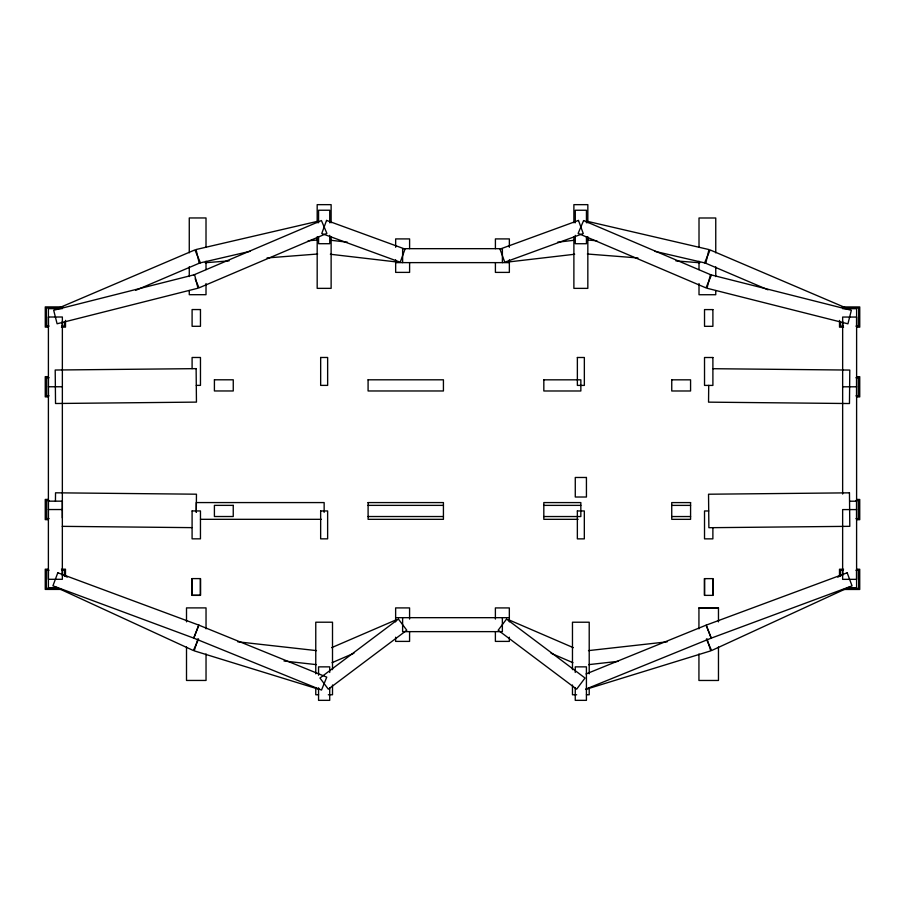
<?xml version="1.0" encoding="UTF-8"?>
<svg xmlns="http://www.w3.org/2000/svg" width="905" height="905" viewBox="0 0 905 905"><rect width="100%" height="100%" fill="white"/><g stroke="black" fill="none" stroke-linecap="round" stroke-linejoin="round"><path stroke-width="1.36" d="M324.148 512.343L324.148 502.58L196.283 502.569L196.283 512.332L196.453 494.198L55.533 492.806L55.443 501.166M402.612 617.674L402.612 631.633L502.365 631.633L502.365 617.685M402.623 262.62L402.635 248.671L502.388 248.671L502.388 262.631M712.891 527.706L712.88 538.86L704.52 538.86L704.52 510.963L708.706 510.963M842.646 494.051L842.657 317.055L856.616 317.055L856.594 579.347L842.634 579.347L842.646 509.583L856.605 509.583M708.717 385.406L708.547 402.148L849.467 403.54L849.795 370.066L713.106 368.708M197.912 638.84L194.213 650.842L319.386 689.44M198.602 639.111L193.353 650.514L55.013 586.813M837.725 577.13L842.849 574.777M849.965 586.859L711.613 650.537L706.364 639.134M331.671 647.641L395.983 619.914M332.045 662.675L353.912 653.252M56.529 308.944L194.903 249.904L200.378 262.733L135.716 290.324M193.546 275.018L321.422 220.549L326.886 233.388L199.021 287.858L195.186 278.876M586.033 673.965L706.07 625.185L711.33 638.104L586.067 689.01M585.58 689.44L710.753 650.865L707.054 638.862M318.447 221.125L196.057 249.531L199.213 263.117L250.097 251.307M557.638 242.189L574.449 240.232M508.791 261.93L574.664 254.248M588.488 650.616L667.177 641.826M588.635 664.643L618.149 661.34M308.152 240.753L316.592 240.097M205.209 262.733L229.101 260.878M267.054 257.936L317.666 254.011M395.655 262.62L509.357 262.631M62.807 306.897L45.273 306.897L45.273 327.124L47.965 327.124M842.216 306.942L859.75 306.942L859.75 327.169L857.058 327.169M61.664 307.949L46.313 307.949L46.313 326.083L49.108 326.083M843.358 307.983L858.709 307.983L858.709 326.128L855.915 326.128M62.366 308.639L48.406 308.639L48.406 325.381M842.657 308.684L856.616 308.684L856.616 325.427M61.664 326.083L64.459 326.083L64.459 321.897M843.358 326.128L840.564 326.128L840.564 321.942M61.461 327.124L65.499 327.124L65.499 320.381M843.562 327.169L839.523 327.169L839.523 320.427M47.954 376.65L45.25 376.65L45.25 396.876L47.954 396.876M857.046 376.684L859.739 376.684L859.739 396.91L857.046 396.91M49.085 377.69L46.302 377.69L46.302 395.836L49.085 395.836M855.904 377.736L858.698 377.736L858.698 395.87L855.904 395.87M196.283 385.372L200.469 385.372L200.469 357.486L192.098 357.486L192.098 368.64M48.395 386.763L62.343 386.763M842.657 386.797L856.605 386.797M47.942 499.424L45.25 499.424L45.25 519.651L47.942 519.651M857.046 499.47L859.739 499.47L859.739 519.696L857.046 519.696M49.085 500.476L46.302 500.476L46.302 518.61L49.085 518.61M855.904 500.51L858.698 500.51L858.698 518.644L855.904 518.644M849.625 501.212L856.605 501.212L856.605 517.954M368.097 505.363L443.427 505.375M543.815 505.375L580.84 505.375M671.736 505.386L690.583 505.386M48.384 509.538L62.343 509.538M368.097 516.529L443.427 516.54M543.815 516.54L580.84 516.54L580.84 502.592L543.815 502.58L543.815 519.323L578.103 519.323M671.748 516.551L690.583 516.54M200.491 519.312L321.332 519.323M47.942 569.188L45.25 569.188L45.25 589.415L61.438 589.415M61.438 569.188L65.477 569.188L65.477 575.931M843.539 569.234L839.501 569.234L839.501 575.976M857.035 569.234L859.727 569.234L859.727 589.46L843.539 589.46M49.085 570.229L46.291 570.229L46.291 588.363L58.848 588.363M61.642 570.229L64.436 570.229L64.436 575.818M843.336 570.274L840.541 570.274L840.541 575.852M855.892 570.274L858.687 570.274L858.687 588.408L846.13 588.408M192.086 578.6L200.458 578.6L200.458 595.343L192.086 595.343L192.086 578.6L192.086 595.343L200.458 595.343L200.458 578.6M704.509 578.634L712.88 578.634L712.88 595.366L704.509 595.366L704.509 578.634L704.509 595.366M58.158 587.673L48.384 587.673L48.384 570.931M846.82 587.718L856.594 587.718L856.594 570.976M698.932 628.851L698.943 607.922L718.468 607.922L718.468 621.882M698.932 607.922L718.468 607.922M395.632 617.674L509.334 617.685M318.56 694.757L315.766 694.757L315.766 687.789M328.323 694.757L332.508 694.757L332.508 684.995M576.655 694.769L572.469 694.769L572.469 685.006M586.417 694.769L589.212 694.769L589.212 687.789M62.241 526.348L191.894 527.638M588.431 240.097L596.87 240.753M587.356 254.011L637.957 257.948M675.922 260.9L699.814 262.767M237.8 641.803L316.49 650.616M284.023 661.012L316.343 664.632M330.574 240.232L347.384 242.189M330.359 254.248L396.22 261.918M586.564 221.148L708.966 249.565L705.809 263.151L654.926 251.341M848.494 308.99L710.12 249.938L704.644 262.767L768.017 289.815M508.983 619.914L573.306 647.652M551.055 653.252L572.933 662.686M62.128 574.732L67.253 577.096M856.605 378.426L856.605 395.168M842.657 321.241L842.657 325.427M842.634 570.976L842.634 575.161M718.468 646.985L718.468 680.47L698.932 680.47L698.943 653.964M715.753 252.868L715.753 217.992L699.011 217.992L699.011 247.291M715.753 266.817L715.753 276.591M715.753 290.539L715.753 294.725L699.011 294.725L699.011 283.559M712.88 578.634L712.88 595.366M699.011 261.24L699.011 269.611M589.212 673.84L589.212 622.221L572.469 622.221L572.469 669.655M587.831 222.788L587.843 204.654L573.883 204.654L573.883 222.788M587.831 236.748L587.831 288.367L573.883 288.367L573.894 236.737M586.451 222.8L586.44 210.243L575.275 210.243L575.286 222.8M586.44 236.748L586.451 243.728L575.275 243.717L575.275 235.345M575.252 672.449L575.252 666.861L586.417 666.861L586.417 700.346L575.252 700.346L575.252 687.789M509.357 247.28L509.357 238.909L495.408 238.909L495.408 248.671M509.357 259.837L509.357 272.394L495.408 272.394L495.408 262.631M509.334 621.871L509.334 607.922L495.386 607.922L495.386 619.077M509.334 637.211L509.334 641.396L495.386 641.396L495.386 631.633M409.603 248.671L409.603 238.909L395.655 238.909L395.655 247.28M409.603 262.62L409.603 272.382L395.655 272.382L395.655 259.826M409.58 619.077L409.58 607.911L395.632 607.911L395.632 621.859M409.58 631.633L409.58 641.396L395.632 641.396L395.632 637.211M332.508 669.655L332.508 622.21L315.766 622.21L315.766 673.84M331.128 222.788L331.128 204.654L317.18 204.654L317.18 222.788M331.128 236.737L331.128 288.356L317.18 288.356L317.18 236.737M329.737 222.788L329.737 210.232L318.571 210.232L318.571 222.788M329.737 235.334L329.737 243.705L318.571 243.705L318.571 236.737M329.714 672.438L329.714 666.861L318.56 666.861L318.56 675.232M329.714 687.789L329.714 700.346L318.56 700.346L318.56 687.789M206.035 628.828L206.035 607.9L186.509 607.9L186.509 621.859M206.035 653.942L206.035 680.447L186.509 680.447L186.509 646.973M206.012 247.257L206.012 217.958L189.269 217.958L189.269 252.834M206.012 261.206L206.012 269.577M206.012 283.525L206.012 294.691L189.269 294.691L189.269 290.505M189.269 266.783L189.269 276.545M62.366 321.196L62.366 325.381M62.343 517.909L62.343 501.166L48.384 501.166L48.384 517.909M62.343 570.931L62.343 575.116M48.395 378.392L48.395 395.134M48.406 317.01L48.384 579.302L62.343 579.302L62.366 317.01L48.406 317.01M192.098 510.94L192.086 538.837L200.458 538.837L200.469 510.94L192.098 510.94M214.417 379.795L214.406 390.96L233.252 390.971L233.264 379.806L214.417 379.795M320.653 510.952L320.653 538.848L327.633 538.848L327.633 510.952L320.653 510.952M320.664 357.475L320.664 385.383L327.644 385.383L327.644 357.475L320.664 357.475M368.097 502.58L368.097 519.323L443.427 519.323L443.427 502.58L368.097 502.58M368.086 379.806L368.086 390.971L443.427 390.971L443.427 379.806L368.086 379.806M543.826 379.829L543.826 390.983L580.852 390.983L580.852 379.829L543.826 379.829M577.356 510.952L577.356 538.871L584.325 538.871L584.325 510.963L577.356 510.952M577.367 357.498L577.367 385.406L584.347 385.406L584.347 357.498L577.367 357.498M671.748 379.829L671.748 390.983L690.572 390.983L690.572 379.829L671.748 379.829M710.425 274.713L707.009 288.243L847.928 323.82L851.345 310.291L710.425 274.713M326.547 220.413L321.761 233.524L400.236 262.201L405.021 249.09L326.547 220.413M57.796 572.763L52.931 585.84L193.851 638.161L198.704 625.083L57.796 572.763M198.908 625.163L193.647 638.082L321.513 690.062L326.762 677.132L198.908 625.163M583.601 220.571L578.137 233.4L705.979 287.892L711.443 275.063L583.601 220.571M506.551 619.077L498.169 630.231L576.643 689.18L585.026 678.026L506.551 619.077M398.415 619.077L319.951 678.026L328.323 689.18L406.798 630.231L398.415 619.077M847.182 572.808L706.273 625.106L711.126 638.183L852.046 585.886L847.182 572.808M578.476 220.435L499.99 249.101L504.775 262.201L583.261 233.535L578.476 220.435M194.575 274.679L53.678 310.245L57.094 323.775L197.991 288.209L194.575 274.679M196.125 368.64L55.205 370.021L55.533 403.506L196.453 402.114L196.125 368.64M849.467 492.84L708.536 494.221L708.875 527.706L849.795 526.325L849.467 492.84M200.469 309.555L192.098 309.555L192.098 326.298L200.469 326.298L200.469 309.555M712.891 309.589L704.52 309.589L704.531 326.32L712.902 326.32L712.891 309.589M712.891 357.509L704.52 357.509L704.531 385.406L712.902 385.406L712.891 357.509M586.429 477.478L575.275 477.478L575.275 497.015L586.44 497.015L586.429 477.478M690.583 502.592L671.736 502.603L671.748 519.334L690.583 519.334L690.583 502.592M233.241 505.363L214.406 505.363L214.406 516.517L233.241 516.517L233.241 505.363"/></g></svg>
